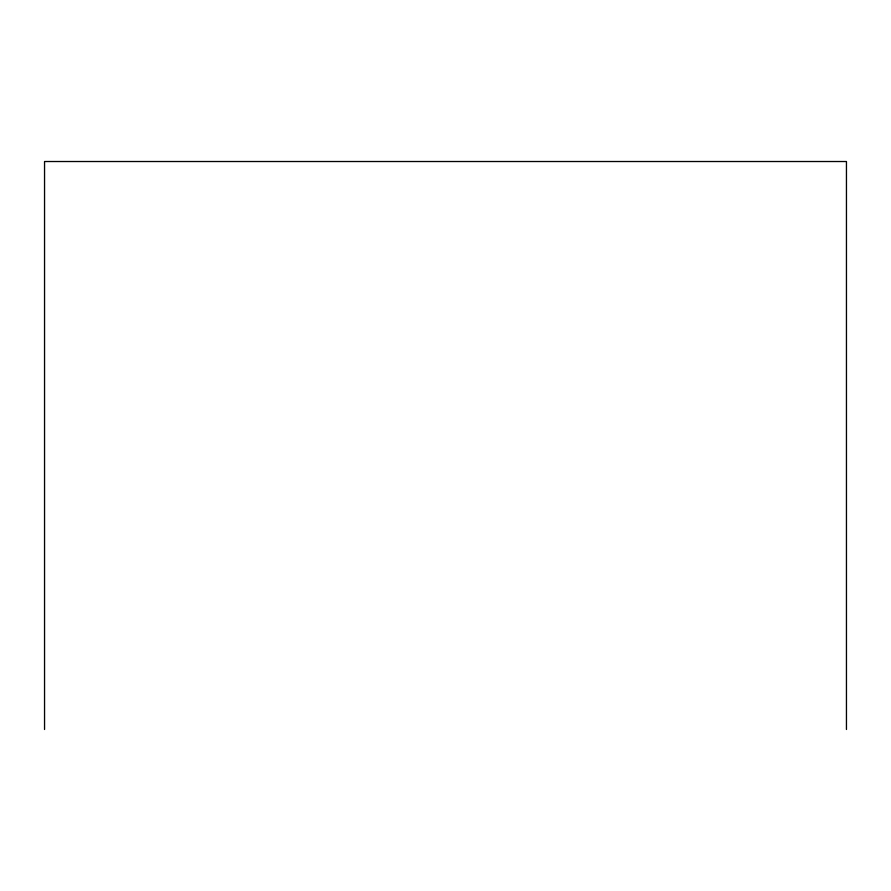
<?xml version="1.0" encoding="UTF-8"?>
<svg xmlns="http://www.w3.org/2000/svg" width="891" height="891" viewBox="0 0 891 891"><rect width="100%" height="100%" fill="white"/><g stroke="black" fill="none" stroke-linecap="round" stroke-linejoin="round"><path stroke-width="1.34" d="M846.45 729.484L846.45 161.516L44.55 161.516L44.55 729.484"/></g></svg>
